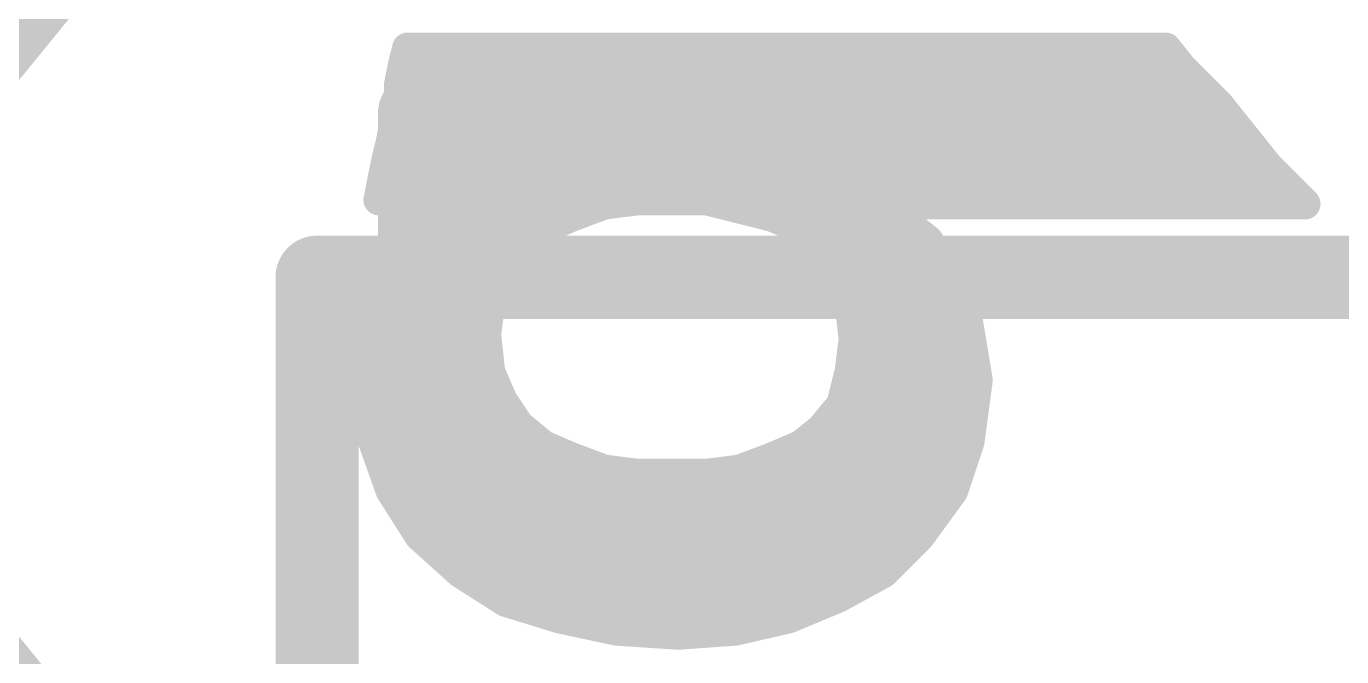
# Model space of a CAD drawing. Extents: x -34.3 to 52.3, y -19.6 to 20.4.
# Drawn here: x 13.67 to 16.881, y 12.734 to 14.272 of the extents above; entities that cross this region are included whole.
import ezdxf

# ---------------------------------------------------------------- set-up
doc = ezdxf.new("R2010")
doc.units = 0
for name, color, linetype in [('17', 110, 'CONTINUOUS'), ('22', 253, 'CONTINUOUS'), ('29', 253, 'CONTINUOUS'), ('51', 253, 'CONTINUOUS')]:
    doc.layers.add(name, color=color, linetype=linetype)

# ---------------------------------------------------------------- blocks, each defined once
blk = doc.blocks.new('ROUNDP')
at = {"const_width": 0.5}
blk.add_lwpolyline([(0, -0.25, 1), (0, 0.25, 1), (0, -0.25)], format="xyb", dxfattribs=at)

msp = doc.modelspace()

# ---------------------------------------------------------------- linework, layer by layer
at = {"layer": '22'}
for points, const_width in [([(13.755, 14.3855), (13.4476, 14.0085)], 0.15), ([(11.5015, 14.25), (13.6445, 14.25)], 0.15), ([(14.601, 14.219), (14.591, 14.179)], 0.0762), ([(16.451, 14.219), (14.601, 14.219)], 0.0762), ([(16.491, 14.169), (16.451, 14.219)], 0.0762), ([(14.591, 14.179), (14.581, 14.129)], 0.0762), ([(14.5898, 14.1732), (16.4876, 14.1732)], 0.0762), ([(16.531, 14.129), (16.491, 14.169)], 0.0762), ([(14.581, 14.129), (14.581, 14.079)], 0.0762), ([(16.581, 14.079), (16.531, 14.129)], 0.0762), ([(14.581, 14.097), (16.563, 14.097)], 0.0762), ([(14.581, 14.079), (14.571, 14.039)], 0.0762), ([(16.621, 14.029), (16.581, 14.079)], 0.0762), ([(14.571, 14.039), (14.561, 13.989)], 0.0762), ([(16.661, 13.979), (16.621, 14.029)], 0.0762), ([(14.5674, 14.0208), (16.6276, 14.0208)], 0.0762), ([(14.561, 13.989), (14.551, 13.949)], 0.0762), ([(16.701, 13.929), (16.661, 13.979)], 0.0762), ([(14.551, 13.949), (14.541, 13.899)], 0.0762), ([(14.5501, 13.9446), (16.6885, 13.9446)], 0.0762), ([(16.751, 13.879), (16.701, 13.929)], 0.0762), ([(14.541, 13.899), (14.531, 13.849)], 0.0762), ([(14.5349, 13.8684), (16.7616, 13.8684)], 0.0762), ([(16.791, 13.839), (16.751, 13.879)], 0.0762), ([(14.531, 13.849), (14.711, 13.849)], 0.0762), ([(14.711, 13.849), (14.661, 13.809)], 0.0762), ([(15.001, 13.809), (15.081, 13.839)], 0.0762), ([(15.081, 13.839), (15.161, 13.849)], 0.0762), ([(15.161, 13.849), (15.331, 13.849)], 0.0762), ([(15.331, 13.849), (15.411, 13.829)], 0.0762), ([(15.771, 13.829), (15.771, 13.839)], 0.0762), ([(15.771, 13.839), (16.791, 13.839)], 0.0762), ([(14.661, 13.809), (14.621, 13.769)], 0.0762), ([(14.931, 13.779), (15.001, 13.809)], 0.0762), ([(15.411, 13.829), (15.491, 13.809)], 0.0762), ([(15.491, 13.809), (15.561, 13.779)], 0.0762), ([(15.821, 13.789), (15.771, 13.829)], 0.0762), ([(14.621, 13.769), (14.581, 13.719)], 0.0762), ([(14.6442, 13.7922), (14.9618, 13.7922)], 0.0762), ([(14.871, 13.729), (14.931, 13.779)], 0.0762), ([(15.5302, 13.7922), (15.817, 13.7922)], 0.0762), ([(15.561, 13.779), (15.611, 13.729)], 0.0762), ([(15.871, 13.749), (15.821, 13.789)], 0.0762), ([(15.901, 13.699), (15.871, 13.749)], 0.0762), ([(14.581, 13.719), (14.551, 13.669)], 0.0762), ([(14.5792, 13.716), (14.8606, 13.716)], 0.0762), ([(14.831, 13.679), (14.871, 13.729)], 0.0762), ([(15.611, 13.729), (15.661, 13.669)], 0.0762), ([(15.6218, 13.716), (15.8908, 13.716)], 0.0762), ([(14.801, 13.599), (14.831, 13.679)], 0.0762), ([(15.931, 13.649), (15.901, 13.699)], 0.0762), ([(14.551, 13.669), (14.521, 13.619)], 0.0762), ([(14.5335, 13.6398), (14.8163, 13.6398)], 0.0762), ([(15.661, 13.669), (15.681, 13.599)], 0.0762), ([(15.6693, 13.6398), (15.9356, 13.6398)], 0.0762), ([(15.961, 13.589), (15.931, 13.649)], 0.0762), ([(14.521, 13.619), (14.511, 13.559)], 0.0762), ([(14.791, 13.519), (14.801, 13.599)], 0.0762), ([(15.681, 13.599), (15.691, 13.509)], 0.0762), ([(15.971, 13.529), (15.961, 13.589)], 0.0762), ([(14.511, 13.559), (14.501, 13.499)], 0.0762), ([(14.5118, 13.5636), (14.7966, 13.5636)], 0.0762), ([(15.6849, 13.5636), (15.9652, 13.5636)], 0.0762), ([(14.801, 13.429), (14.791, 13.519)], 0.0762), ([(15.981, 13.469), (15.971, 13.529)], 0.0762), ([(14.501, 13.499), (14.501, 13.429)], 0.0762), ([(14.501, 13.4874), (14.7945, 13.4874)], 0.0762), ([(15.691, 13.509), (15.681, 13.429)], 0.0762), ([(15.6883, 13.4874), (15.9779, 13.4874)], 0.0762), ([(15.991, 13.409), (15.981, 13.469)], 0.0762), ([(14.501, 13.429), (14.511, 13.279)], 0.0762), ([(14.831, 13.359), (14.801, 13.429)], 0.0762), ([(15.681, 13.429), (15.661, 13.349)], 0.0762), ([(14.5022, 13.4112), (14.8086, 13.4112)], 0.0762), ([(15.6766, 13.4112), (15.9906, 13.4112)], 0.0762), ([(15.971, 13.259), (15.991, 13.409)], 0.0762), ([(14.871, 13.299), (14.831, 13.359)], 0.0762), ([(14.5073, 13.335), (14.847, 13.335)], 0.0762), ([(15.661, 13.349), (15.611, 13.289)], 0.0762), ([(15.6493, 13.335), (15.9811, 13.335)], 0.0762), ([(14.931, 13.249), (14.871, 13.299)], 0.0762), ([(15.611, 13.289), (15.561, 13.249)], 0.0762), ([(14.511, 13.279), (14.561, 13.139)], 0.0762), ([(14.5182, 13.2588), (14.9192, 13.2588)], 0.0762), ([(15.5733, 13.2588), (15.9709, 13.2588)], 0.0762), ([(15.931, 13.139), (15.971, 13.259)], 0.0762), ([(15.001, 13.219), (14.931, 13.249)], 0.0762), ([(15.561, 13.249), (15.491, 13.219)], 0.0762), ([(15.081, 13.189), (15.001, 13.219)], 0.0762), ([(15.491, 13.219), (15.411, 13.189)], 0.0762), ([(15.651, 12.879), (15.491, 13.219)], 0.0762), ([(15.491, 13.219), (15.651, 12.879)], 0.0762), ([(14.5454, 13.1826), (15.1322, 13.1826)], 0.0762), ([(15.161, 13.179), (15.081, 13.189)], 0.0762), ([(15.251, 13.179), (15.161, 13.179)], 0.0762), ([(15.331, 13.179), (15.251, 13.179)], 0.0762), ([(15.251, 13.179), (15.261, 12.789)], 0.0762), ([(15.261, 12.789), (15.251, 13.179)], 0.0762), ([(15.411, 13.189), (15.331, 13.179)], 0.0762), ([(15.3598, 13.1826), (15.5081, 13.1826)], 0.0762), ([(15.5081, 13.1826), (15.9455, 13.1826)], 0.0762), ([(14.561, 13.139), (14.631, 13.029)], 0.0762), ([(15.851, 13.029), (15.931, 13.139)], 0.0762), ([(14.5817, 13.1064), (15.2529, 13.1064)], 0.0762), ([(15.2529, 13.1064), (15.544, 13.1064)], 0.0762), ([(15.544, 13.1064), (15.9073, 13.1064)], 0.0762), ([(14.6302, 13.0302), (15.2548, 13.0302)], 0.0762), ([(15.2548, 13.0302), (15.5799, 13.0302)], 0.0762), ([(15.5798, 13.0302), (15.8519, 13.0302)], 0.0762), ([(14.631, 13.029), (14.731, 12.939)], 0.0762), ([(15.761, 12.939), (15.851, 13.029)], 0.0762), ([(13.4476, 12.9155), (13.755, 12.5385)], 0.15), ([(14.7143, 12.954), (15.2568, 12.954)], 0.0762), ([(14.731, 12.939), (14.841, 12.869)], 0.0762), ([(15.2568, 12.954), (15.6157, 12.954)], 0.0762), ([(15.6157, 12.954), (15.776, 12.954)], 0.0762), ([(15.651, 12.879), (15.761, 12.939)], 0.0762), ([(14.8272, 12.8778), (15.2587, 12.8778)], 0.0762), ([(14.841, 12.869), (14.971, 12.829)], 0.0762), ([(15.2587, 12.8778), (15.6481, 12.8778)], 0.0762), ([(15.531, 12.829), (15.651, 12.879)], 0.0762), ([(14.971, 12.829), (15.111, 12.799)], 0.0762), ([(15.401, 12.799), (15.531, 12.829)], 0.0762), ([(15.0989, 12.8016), (15.2607, 12.8016)], 0.0762), ([(15.111, 12.799), (15.261, 12.789)], 0.0762), ([(15.2607, 12.8016), (15.4123, 12.8016)], 0.0762), ([(15.261, 12.789), (15.401, 12.799)], 0.0762)]:
    msp.add_lwpolyline(points, dxfattribs=dict(at, const_width=const_width))
for points, const_width in [([(13.6445, 14.2125, 1), (13.6445, 14.2875)], 0.075), ([(14.601, 14.2381, 1), (14.601, 14.2)], 0.0381), ([(14.6195, 14.2144, 1), (14.5825, 14.2236)], 0.0381), ([(16.4659, 14.2309, 1), (16.4361, 14.2071)], 0.0381), ([(16.451, 14.2, 1), (16.451, 14.2381)], 0.0381), ([(14.5898, 14.1923, 1), (14.5898, 14.1542)], 0.0381), ([(14.5725, 14.1836, 1), (14.6095, 14.1744)], 0.0381), ([(14.6097, 14.1753, 1), (14.5723, 14.1827)], 0.0381), ([(16.5045, 14.1825, 1), (16.4775, 14.1555)], 0.0381), ([(16.4761, 14.1571, 1), (16.5059, 14.1809)], 0.0381), ([(16.4876, 14.1542, 1), (16.4876, 14.1923)], 0.0381), ([(14.6001, 14.129, 1), (14.562, 14.129)], 0.0381), ([(16.5445, 14.1425, 1), (16.5175, 14.1155)], 0.0381), ([(16.5175, 14.1155, 1), (16.5445, 14.1425)], 0.0381), ([(14.5623, 14.1327, 1), (14.5997, 14.1253)], 0.0381), ([(14.581, 14.1161, 1), (14.581, 14.078)], 0.0381), ([(16.563, 14.078, 1), (16.563, 14.1161)], 0.0381), ([(14.562, 14.079, 1), (14.6001, 14.079)], 0.0381), ([(14.5995, 14.0744, 1), (14.5625, 14.0836)], 0.0381), ([(16.5959, 14.0909, 1), (16.5661, 14.0671)], 0.0381), ([(16.5675, 14.0655, 1), (16.5945, 14.0925)], 0.0381), ([(14.5897, 14.0353, 1), (14.5523, 14.0427)], 0.0381), ([(16.6359, 14.0409, 1), (16.6061, 14.0171)], 0.0381), ([(14.5674, 14.0399, 1), (14.5674, 14.0018)], 0.0381), ([(14.5525, 14.0436, 1), (14.5895, 14.0344)], 0.0381), ([(16.6061, 14.0171, 1), (16.6359, 14.0409)], 0.0381), ([(16.6276, 14.0018, 1), (16.6276, 14.0399)], 0.0381), ([(14.5423, 13.9927, 1), (14.5797, 13.9853)], 0.0381), ([(14.5795, 13.9844, 1), (14.5425, 13.9936)], 0.0381), ([(16.6759, 13.9909, 1), (16.6461, 13.9671)], 0.0381), ([(16.6461, 13.9671, 1), (16.6759, 13.9909)], 0.0381), ([(14.5501, 13.9637, 1), (14.5501, 13.9256)], 0.0381), ([(14.5325, 13.9536, 1), (14.5695, 13.9444)], 0.0381), ([(14.5697, 13.9453, 1), (14.5323, 13.9527)], 0.0381), ([(16.7145, 13.9425, 1), (16.6875, 13.9155)], 0.0381), ([(16.6885, 13.9256, 1), (16.6885, 13.9637)], 0.0381), ([(14.5597, 13.8953, 1), (14.5223, 13.9027)], 0.0381), ([(16.6861, 13.9171, 1), (16.7159, 13.9409)], 0.0381), ([(14.5349, 13.8875, 1), (14.5349, 13.8494)], 0.0381), ([(14.5223, 13.9027, 1), (14.5597, 13.8953)], 0.0381), ([(16.7645, 13.8925, 1), (16.7375, 13.8655)], 0.0381), ([(16.7375, 13.8655, 1), (16.7645, 13.8925)], 0.0381), ([(16.7616, 13.8494, 1), (16.7616, 13.8875)], 0.0381), ([(14.531, 13.8681, 1), (14.531, 13.83)], 0.0381), ([(14.5123, 13.8527, 1), (14.5497, 13.8453)], 0.0381), ([(14.7229, 13.8341, 1), (14.6991, 13.8639)], 0.0381), ([(14.711, 13.83, 1), (14.711, 13.8681)], 0.0381), ([(15.0786, 13.8579, 1), (15.0834, 13.8201)], 0.0381), ([(15.0877, 13.8212, 1), (15.0743, 13.8568)], 0.0381), ([(15.161, 13.8681, 1), (15.161, 13.83)], 0.0381), ([(15.1634, 13.8301, 1), (15.1586, 13.8679)], 0.0381), ([(15.3356, 13.8675, 1), (15.3264, 13.8305)], 0.0381), ([(15.331, 13.83, 1), (15.331, 13.8681)], 0.0381), ([(15.771, 13.8581, 1), (15.771, 13.82)], 0.0381), ([(15.7901, 13.839, 1), (15.752, 13.839)], 0.0381), ([(16.7775, 13.8255, 1), (16.8045, 13.8525)], 0.0381), ([(16.791, 13.82, 1), (16.791, 13.8581)], 0.0381), ([(14.6491, 13.8239, 1), (14.6729, 13.7941)], 0.0381), ([(14.6745, 13.7955, 1), (14.6475, 13.8225)], 0.0381), ([(14.9943, 13.8268, 1), (15.0077, 13.7912)], 0.0381), ([(15.0085, 13.7915, 1), (14.9935, 13.8265)], 0.0381), ([(15.4156, 13.8475, 1), (15.4064, 13.8105)], 0.0381), ([(15.4064, 13.8105, 1), (15.4156, 13.8475)], 0.0381), ([(15.4985, 13.8265, 1), (15.4835, 13.7915)], 0.0381), ([(15.4864, 13.7905, 1), (15.4956, 13.8275)], 0.0381), ([(15.7829, 13.8439, 1), (15.7591, 13.8141)], 0.0381), ([(15.752, 13.829, 1), (15.7901, 13.829)], 0.0381), ([(14.6359, 13.7571, 1), (14.6061, 13.7809)], 0.0381), ([(14.6442, 13.8113, 1), (14.6442, 13.7732)], 0.0381), ([(14.9235, 13.7965, 1), (14.9385, 13.7615)], 0.0381), ([(14.9432, 13.7644, 1), (14.9188, 13.7936)], 0.0381), ([(14.9618, 13.7732, 1), (14.9618, 13.8113)], 0.0381), ([(15.5302, 13.8113, 1), (15.5302, 13.7732)], 0.0381), ([(15.5745, 13.7925, 1), (15.5475, 13.7655)], 0.0381), ([(15.5535, 13.7615, 1), (15.5685, 13.7965)], 0.0381), ([(15.8329, 13.8039, 1), (15.8091, 13.7741)], 0.0381), ([(15.8091, 13.7741, 1), (15.8329, 13.8039)], 0.0381), ([(15.817, 13.7732, 1), (15.817, 13.8113)], 0.0381), ([(14.6075, 13.7825, 1), (14.6345, 13.7555)], 0.0381), ([(15.8873, 13.7588, 1), (15.8547, 13.7392)], 0.0381), ([(15.8591, 13.7341, 1), (15.8829, 13.7639)], 0.0381), ([(14.5792, 13.7351, 1), (14.5792, 13.697)], 0.0381), ([(14.5661, 13.7309, 1), (14.5959, 13.7071)], 0.0381), ([(14.5973, 13.7092, 1), (14.5647, 13.7288)], 0.0381), ([(14.8588, 13.7436, 1), (14.8832, 13.7144)], 0.0381), ([(14.8859, 13.7171, 1), (14.8561, 13.7409)], 0.0381), ([(14.8606, 13.697, 1), (14.8606, 13.7351)], 0.0381), ([(15.6256, 13.7412, 1), (15.5964, 13.7168)], 0.0381), ([(15.5975, 13.7155, 1), (15.6245, 13.7425)], 0.0381), ([(15.6218, 13.7351, 1), (15.6218, 13.697)], 0.0381), ([(15.8908, 13.697, 1), (15.8908, 13.7351)], 0.0381), ([(14.8161, 13.6909, 1), (14.8459, 13.6671)], 0.0381), ([(14.8488, 13.6723, 1), (14.8132, 13.6857)], 0.0381), ([(15.9173, 13.7088, 1), (15.8847, 13.6892)], 0.0381), ([(15.8847, 13.6892, 1), (15.9173, 13.7088)], 0.0381), ([(14.5335, 13.6589, 1), (14.5335, 13.6208)], 0.0381), ([(14.5347, 13.6788, 1), (14.5673, 13.6592)], 0.0381), ([(14.5673, 13.6592, 1), (14.5347, 13.6788)], 0.0381), ([(14.8163, 13.6208, 1), (14.8163, 13.6589)], 0.0381), ([(15.6793, 13.6742, 1), (15.6427, 13.6638)], 0.0381), ([(15.6464, 13.6568, 1), (15.6756, 13.6812)], 0.0381), ([(15.6693, 13.6589, 1), (15.6693, 13.6208)], 0.0381), ([(15.948, 13.6575, 1), (15.914, 13.6405)], 0.0381), ([(15.9147, 13.6392, 1), (15.9473, 13.6588)], 0.0381), ([(15.9356, 13.6208, 1), (15.9356, 13.6589)], 0.0381), ([(14.5047, 13.6288, 1), (14.5373, 13.6092)], 0.0381), ([(14.5398, 13.6159, 1), (14.5022, 13.6221)], 0.0381), ([(14.7832, 13.6057, 1), (14.8188, 13.5923)], 0.0381), ([(14.8199, 13.5966, 1), (14.7821, 13.6014)], 0.0381), ([(15.6999, 13.6011, 1), (15.6621, 13.5969)], 0.0381), ([(15.6627, 13.5938, 1), (15.6993, 13.6042)], 0.0381), ([(15.9798, 13.5921, 1), (15.9422, 13.5859)], 0.0381), ([(15.944, 13.5805, 1), (15.978, 13.5975)], 0.0381), ([(14.5298, 13.5559, 1), (14.4922, 13.5621)], 0.0381), ([(14.5118, 13.5827, 1), (14.5118, 13.5446)], 0.0381), ([(14.7966, 13.5446, 1), (14.7966, 13.5827)], 0.0381), ([(15.6849, 13.5827, 1), (15.6849, 13.5446)], 0.0381), ([(15.9652, 13.5446, 1), (15.9652, 13.5827)], 0.0381), ([(14.4922, 13.5621, 1), (14.5298, 13.5559)], 0.0381), ([(14.8099, 13.5211, 1), (14.7721, 13.5169)], 0.0381), ([(15.9898, 13.5321, 1), (15.9522, 13.5259)], 0.0381), ([(15.9522, 13.5259, 1), (15.9898, 13.5321)], 0.0381), ([(14.5201, 13.499, 1), (14.482, 13.499)], 0.0381), ([(14.501, 13.5065, 1), (14.501, 13.4684)], 0.0381), ([(14.4822, 13.5021, 1), (14.5198, 13.4959)], 0.0381), ([(14.7721, 13.5214, 1), (14.8099, 13.5166)], 0.0381), ([(14.7945, 13.4684, 1), (14.7945, 13.5065)], 0.0381), ([(15.6883, 13.5065, 1), (15.6883, 13.4684)], 0.0381), ([(15.7099, 13.5066, 1), (15.6721, 13.5114)], 0.0381), ([(15.6721, 13.5069, 1), (15.7099, 13.5111)], 0.0381), ([(15.9779, 13.4684, 1), (15.9779, 13.5065)], 0.0381), ([(15.9998, 13.4721, 1), (15.9622, 13.4659)], 0.0381), ([(15.9622, 13.4659, 1), (15.9998, 13.4721)], 0.0381), ([(14.52, 13.4303, 1), (14.482, 13.4277)], 0.0381), ([(14.8185, 13.4365, 1), (14.7835, 13.4215)], 0.0381), ([(15.6995, 13.4244, 1), (15.6625, 13.4336)], 0.0381), ([(14.482, 13.429, 1), (14.5201, 13.429)], 0.0381), ([(14.5022, 13.4303, 1), (14.5022, 13.3922)], 0.0381), ([(14.7821, 13.4269, 1), (14.8199, 13.4311)], 0.0381), ([(14.8086, 13.3922, 1), (14.8086, 13.4303)], 0.0381), ([(15.6766, 13.4303, 1), (15.6766, 13.3922)], 0.0381), ([(15.6621, 13.4314, 1), (15.6999, 13.4266)], 0.0381), ([(16.0099, 13.4065, 1), (15.9721, 13.4115)], 0.0381), ([(15.9722, 13.4059, 1), (16.0098, 13.4121)], 0.0381), ([(15.9906, 13.3922, 1), (15.9906, 13.4303)], 0.0381), ([(14.8469, 13.3696, 1), (14.8151, 13.3484)], 0.0381), ([(14.5073, 13.3541, 1), (14.5073, 13.316)], 0.0381), ([(14.8135, 13.3515, 1), (14.8485, 13.3665)], 0.0381), ([(14.847, 13.316, 1), (14.847, 13.3541)], 0.0381), ([(15.6493, 13.3541, 1), (15.6493, 13.316)], 0.0381), ([(15.6425, 13.3536, 1), (15.6795, 13.3444)], 0.0381), ([(15.6756, 13.3368, 1), (15.6464, 13.3612)], 0.0381), ([(15.9811, 13.316, 1), (15.9811, 13.3541)], 0.0381), ([(14.8832, 13.3136, 1), (14.8588, 13.2844)], 0.0381), ([(14.8551, 13.2884, 1), (14.8869, 13.3096)], 0.0381), ([(15.6229, 13.2741, 1), (15.5991, 13.3039)], 0.0381), ([(14.5289, 13.2854, 1), (14.4931, 13.2726)], 0.0381), ([(14.492, 13.2777, 1), (14.53, 13.2803)], 0.0381), ([(14.5182, 13.2779, 1), (14.5182, 13.2398)], 0.0381), ([(14.9192, 13.2398, 1), (14.9192, 13.2779)], 0.0381), ([(15.5733, 13.2779, 1), (15.5733, 13.2398)], 0.0381), ([(15.5964, 13.3012, 1), (15.6256, 13.2768)], 0.0381), ([(15.9891, 13.253, 1), (15.9529, 13.265)], 0.0381), ([(15.9709, 13.2398, 1), (15.9709, 13.2779)], 0.0381), ([(14.9385, 13.2665, 1), (14.9235, 13.2315)], 0.0381), ([(14.9188, 13.2344, 1), (14.9432, 13.2636)], 0.0381), ([(15.5491, 13.2639, 1), (15.5729, 13.2341)], 0.0381), ([(15.5685, 13.2315, 1), (15.5535, 13.2665)], 0.0381), ([(15.9521, 13.2615, 1), (15.9899, 13.2565)], 0.0381), ([(15.0077, 13.2368, 1), (14.9943, 13.2012)], 0.0381), ([(14.9935, 13.2015, 1), (15.0085, 13.2365)], 0.0381), ([(15.5082, 13.2271, 1), (15.4738, 13.2109)], 0.0381), ([(15.5082, 13.2271, 1), (15.4738, 13.2109)], 0.0381), ([(15.4835, 13.2365, 1), (15.4985, 13.2015)], 0.0381), ([(15.4977, 13.2012, 1), (15.4843, 13.2368)], 0.0381), ([(14.5454, 13.2017, 1), (14.5454, 13.1636)], 0.0381), ([(15.0834, 13.2079, 1), (15.0786, 13.1701)], 0.0381), ([(15.0743, 13.1712, 1), (15.0877, 13.2068)], 0.0381), ([(15.1322, 13.1636, 1), (15.1322, 13.2017)], 0.0381), ([(15.161, 13.1981, 1), (15.161, 13.16)], 0.0381), ([(15.1586, 13.1601, 1), (15.1634, 13.1979)], 0.0381), ([(15.251, 13.1981, 1), (15.251, 13.16)], 0.0381), ([(15.27, 13.1795, 1), (15.232, 13.1785)], 0.0381), ([(15.27, 13.1795, 1), (15.232, 13.1785)], 0.0381), ([(15.251, 13.16, 1), (15.251, 13.1981)], 0.0381), ([(15.3286, 13.1979, 1), (15.3334, 13.1601)], 0.0381), ([(15.331, 13.16, 1), (15.331, 13.1981)], 0.0381), ([(15.3598, 13.2017, 1), (15.3598, 13.1636)], 0.0381), ([(15.4043, 13.2068, 1), (15.4177, 13.1712)], 0.0381), ([(15.4134, 13.1701, 1), (15.4086, 13.2079)], 0.0381), ([(15.5081, 13.2017, 1), (15.5081, 13.1636)], 0.0381), ([(15.5081, 13.1636, 1), (15.5081, 13.2017)], 0.0381), ([(15.9455, 13.1636, 1), (15.9455, 13.2017)], 0.0381), ([(14.5771, 13.1492, 1), (14.5449, 13.1288)], 0.0381), ([(14.5431, 13.1326, 1), (14.5789, 13.1454)], 0.0381), ([(15.9129, 13.145, 1), (15.9491, 13.133)], 0.0381), ([(15.9464, 13.1278, 1), (15.9156, 13.1502)], 0.0381), ([(14.5817, 13.1255, 1), (14.5817, 13.0874)], 0.0381), ([(15.2529, 13.1255, 1), (15.2529, 13.0874)], 0.0381), ([(15.2529, 13.0874, 1), (15.2529, 13.1255)], 0.0381), ([(15.544, 13.1255, 1), (15.544, 13.0874)], 0.0381), ([(15.544, 13.0874, 1), (15.544, 13.1255)], 0.0381), ([(15.9073, 13.0874, 1), (15.9073, 13.1255)], 0.0381), ([(14.6302, 13.0493, 1), (14.6302, 13.0112)], 0.0381), ([(15.2548, 13.0493, 1), (15.2548, 13.0112)], 0.0381), ([(15.2548, 13.0112, 1), (15.2548, 13.0493)], 0.0381), ([(15.5798, 13.0493, 1), (15.5798, 13.0112)], 0.0381), ([(15.5799, 13.0112, 1), (15.5799, 13.0493)], 0.0381), ([(15.8519, 13.0112, 1), (15.8519, 13.0493)], 0.0381), ([(14.6437, 13.0432, 1), (14.6183, 13.0148)], 0.0381), ([(14.6149, 13.0188, 1), (14.6471, 13.0392)], 0.0381), ([(15.8356, 13.0402, 1), (15.8664, 13.0178)], 0.0381), ([(15.8645, 13.0155, 1), (15.8375, 13.0425)], 0.0381), ([(14.7143, 12.9731, 1), (14.7143, 12.935)], 0.0381), ([(14.7412, 12.9551, 1), (14.7208, 12.9229)], 0.0381), ([(14.7183, 12.9248, 1), (14.7437, 12.9532)], 0.0381), ([(15.2568, 12.9731, 1), (15.2568, 12.935)], 0.0381), ([(15.2568, 12.935, 1), (15.2568, 12.9731)], 0.0381), ([(15.6157, 12.9731, 1), (15.6157, 12.935)], 0.0381), ([(15.6157, 12.935, 1), (15.6157, 12.9731)], 0.0381), ([(15.7475, 12.9525, 1), (15.7745, 12.9255)], 0.0381), ([(15.7701, 12.9223, 1), (15.7519, 12.9557)], 0.0381), ([(15.776, 12.935, 1), (15.776, 12.9731)], 0.0381), ([(14.8272, 12.8969, 1), (14.8272, 12.8588)], 0.0381), ([(14.8466, 12.8872, 1), (14.8354, 12.8508)], 0.0381), ([(15.2587, 12.8969, 1), (15.2587, 12.8588)], 0.0381), ([(15.2587, 12.8588, 1), (15.2587, 12.8969)], 0.0381), ([(15.6419, 12.8957, 1), (15.6601, 12.8623)], 0.0381), ([(15.6583, 12.8614, 1), (15.6437, 12.8966)], 0.0381), ([(15.6481, 12.8588, 1), (15.6481, 12.8969)], 0.0381), ([(14.8308, 12.8529, 1), (14.8512, 12.8851)], 0.0381), ([(15.6338, 12.8709, 1), (15.6682, 12.8871)], 0.0381), ([(15.6338, 12.8709, 1), (15.6682, 12.8871)], 0.0381), ([(14.975, 12.8476, 1), (14.967, 12.8104)], 0.0381), ([(14.9654, 12.8108, 1), (14.9766, 12.8472)], 0.0381), ([(15.5237, 12.8466, 1), (15.5383, 12.8114)], 0.0381), ([(15.5353, 12.8104, 1), (15.5267, 12.8476)], 0.0381), ([(15.0989, 12.8207, 1), (15.0989, 12.7826)], 0.0381), ([(15.1123, 12.818, 1), (15.1097, 12.78)], 0.0381), ([(15.107, 12.7804, 1), (15.115, 12.8176)], 0.0381), ([(15.2607, 12.8207, 1), (15.2607, 12.7826)], 0.0381), ([(15.2596, 12.808, 1), (15.2624, 12.77)], 0.0381), ([(15.2597, 12.77, 1), (15.2623, 12.808)], 0.0381), ([(15.2607, 12.7826, 1), (15.2607, 12.8207)], 0.0381), ([(15.3967, 12.8176, 1), (15.4053, 12.7804)], 0.0381), ([(15.4024, 12.78, 1), (15.3996, 12.818)], 0.0381), ([(15.4123, 12.7826, 1), (15.4123, 12.8207)], 0.0381), ([(15.242, 12.7885, 1), (15.28, 12.7895)], 0.0381), ([(15.242, 12.7885, 1), (15.28, 12.7895)], 0.0381)]:
    msp.add_lwpolyline(points, format="xyb", dxfattribs=dict(at, const_width=const_width))
at = {"layer": '51', "const_width": 0.2032}
for points in [[(14.63, 13.6599), (14.63, 14.0599)], [(14.63, 14.0599), (15.63, 14.0599)], [(15.63, 14.0599), (15.63, 13.6599)], [(14.38, 6.6599), (14.38, 13.6599)], [(14.38, 13.6599), (20.58, 13.6599)]]:
    msp.add_lwpolyline(points, dxfattribs=at)
at = {"layer": '51', "const_width": 0.1016}
for points in [[(14.6808, 14.0599, 1), (14.5792, 14.0599)], [(14.63, 14.1107, 1), (14.63, 14.0091)], [(15.6808, 14.0599, 1), (15.5792, 14.0599)], [(15.63, 14.0091, 1), (15.63, 14.1107)], [(14.4308, 13.6599, 1), (14.3292, 13.6599)], [(14.38, 13.7107, 1), (14.38, 13.6091)], [(14.5792, 13.6599, 1), (14.6808, 13.6599)], [(15.5792, 13.6599, 1), (15.6808, 13.6599)]]:
    msp.add_lwpolyline(points, format="xyb", dxfattribs=at)

# ---------------------------------------------------------------- block references
at = {"layer": '17', "xscale": 2.032, "yscale": 2.032, "rotation": 90}
msp.add_blockref('ROUNDP', (17.78, 11.9099), dxfattribs=at)
msp.add_blockref('ROUNDP', (17.78, 11.9099), dxfattribs=at)
at = {"layer": '29', "xscale": 2.2352, "yscale": 2.2352, "rotation": 90}
msp.add_blockref('ROUNDP', (17.78, 11.9099), dxfattribs=at)

doc.saveas('drawing.dxf')
